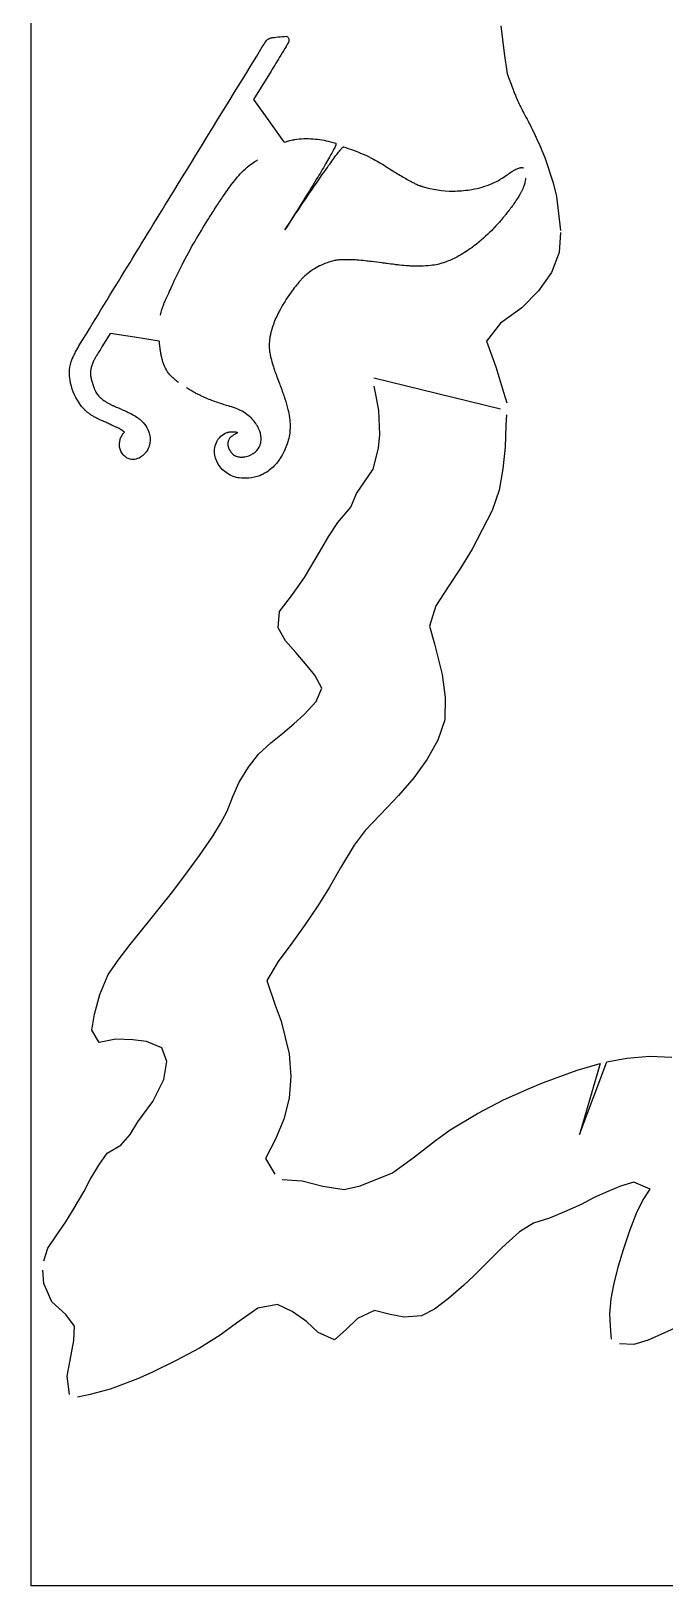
# Model space of a CAD drawing. Extents: x 9 to 156, y 170 to 274.
# Drawn here: x 9 to 32.6, y 170.1 to 228 of the extents above; entities that cross this region are included whole.
import ezdxf

# ---------------------------------------------------------------- set-up
doc = ezdxf.new("R2010")
doc.units = 0
for name, color, linetype in [('40FF', 7, 'CONTINUOUS'), ('BAUBLES', 7, 'CONTINUOUS'), ('BORDER', 7, 'CONTINUOUS')]:
    doc.layers.add(name, color=color, linetype=linetype)

msp = doc.modelspace()

# ---------------------------------------------------------------- linework, layer by layer
at = {"layer": '40FF', "color": 5}
for p, q in [((26.47, 228.171), (26.592, 227.155)), ((26.592, 227.155), (26.711, 226.388)), ((28.11, 223.277), (28.425, 222.329)), ((28.425, 222.329), (28.541, 221.825)), ((28.541, 221.825), (28.691, 220.556)), ((28.691, 220.478), (28.639, 219.732)), ((28.639, 219.732), (28.357, 218.985)), ((28.357, 218.985), (27.877, 218.305)), ((27.877, 218.305), (27.249, 217.675)), ((27.249, 217.675), (26.458, 217.1)), ((26.458, 217.1), (25.931, 216.436)), ((25.931, 216.436), (26.28, 215.477)), ((26.28, 215.477), (26.568, 214.538)), ((21.734, 215.069), (26.456, 213.908)), ((21.829, 214.389), (21.754, 214.752)), ((21.92, 213.855), (21.829, 214.389)), ((26.568, 214.538), (26.692, 214.143)), ((21.965, 212.964), (21.92, 213.855)), ((26.684, 213.694), (26.651, 213.305)), ((26.651, 213.305), (26.627, 212.482)), ((21.917, 212.444), (21.965, 212.964)), ((21.707, 211.665), (21.917, 212.444)), ((26.627, 212.482), (26.55, 211.674)), ((21.391, 211.193), (21.707, 211.665)), ((26.55, 211.674), (26.41, 210.884)), ((20.877, 210.252), (21.091, 210.756)), ((21.091, 210.756), (21.391, 211.193)), ((26.41, 210.884), (26.15, 210.129)), ((20.398, 209.681), (20.877, 210.252)), ((20.059, 209.172), (20.398, 209.681)), ((26.15, 210.129), (25.778, 209.406)), ((19.713, 208.573), (20.059, 209.172)), ((25.778, 209.406), (25.395, 208.687)), ((19.15, 207.634), (19.713, 208.573)), ((25.395, 208.687), (24.962, 207.981)), ((24.962, 207.981), (24.503, 207.284)), ((18.703, 206.995), (19.15, 207.634)), ((24.503, 207.284), (24.051, 206.584)), ((18.226, 206.361), (18.703, 206.995)), ((18.169, 205.756), (18.226, 206.361)), ((24.051, 206.584), (23.811, 205.823)), ((18.449, 205.278), (18.169, 205.756)), ((23.811, 205.823), (23.996, 205.161)), ((18.831, 204.839), (18.449, 205.278)), ((23.996, 205.161), (24.288, 204.025)), ((19.193, 204.421), (18.831, 204.839)), ((19.539, 204.001), (19.193, 204.421)), ((19.796, 203.515), (19.539, 204.001)), ((24.288, 204.025), (24.397, 203.163)), ((19.588, 203.018), (19.796, 203.515)), ((19.138, 202.535), (19.588, 203.018)), ((24.397, 203.163), (24.379, 202.338)), ((18.338, 201.827), (18.759, 202.185)), ((18.759, 202.185), (19.138, 202.535)), ((24.379, 202.338), (24.127, 201.581)), ((17.894, 201.472), (18.338, 201.827)), ((24.127, 201.581), (23.724, 200.867)), ((17.064, 200.565), (17.441, 201.051)), ((17.441, 201.051), (17.894, 201.472)), ((16.715, 200.017), (17.064, 200.565)), ((23.724, 200.867), (23.231, 200.179)), ((16.487, 199.48), (16.715, 200.017)), ((23.231, 200.179), (22.66, 199.514)), ((16.275, 198.936), (16.487, 199.48)), ((22.66, 199.514), (22.239, 199.07)), ((16.029, 198.475), (16.275, 198.936)), ((22.239, 199.07), (21.416, 198.212)), ((15.733, 197.997), (16.029, 198.475)), ((21.416, 198.212), (21.005, 197.671)), ((15.245, 197.277), (15.733, 197.997)), ((21.005, 197.671), (20.489, 196.819)), ((14.625, 196.441), (15.245, 197.277)), ((14.193, 195.879), (14.625, 196.441)), ((20.489, 196.819), (20.081, 196.107)), ((13.787, 195.371), (14.193, 195.879)), ((20.081, 196.107), (19.645, 195.402)), ((13.336, 194.806), (13.787, 195.371)), ((19.645, 195.402), (19.178, 194.707)), ((12.658, 193.969), (13.336, 194.806)), ((19.178, 194.707), (18.686, 194.019)), ((12.247, 193.435), (12.658, 193.969)), ((18.686, 194.019), (18.175, 193.336)), ((11.841, 192.851), (12.247, 193.435)), ((11.529, 192.1), (11.841, 192.851)), ((18.175, 193.336), (17.753, 192.628)), ((17.753, 192.628), (18.059, 191.709)), ((11.324, 191.37), (11.529, 192.1)), ((18.059, 191.709), (18.285, 191.117)), ((11.232, 190.775), (11.324, 191.37)), ((18.285, 191.117), (18.583, 189.898)), ((11.505, 190.32), (11.232, 190.775)), ((12.129, 190.436), (11.505, 190.32)), ((12.761, 190.419), (12.129, 190.436)), ((13.271, 190.351), (12.761, 190.419)), ((13.833, 190.118), (13.271, 190.351)), ((14.02, 189.61), (13.833, 190.118)), ((13.908, 188.946), (14.02, 189.61)), ((18.583, 189.898), (18.641, 189.051)), ((29.317, 189.292), (30.166, 189.535)), ((29.405, 186.895), (30.418, 189.595)), ((30.166, 189.535), (29.405, 186.895)), ((30.418, 189.595), (31.169, 189.737)), ((31.169, 189.737), (32.019, 189.805)), ((32.019, 189.805), (32.839, 189.77)), ((13.5, 188.117), (13.908, 188.946)), ((18.641, 189.051), (18.579, 188.239)), ((27.521, 188.603), (28.059, 188.825)), ((28.059, 188.825), (29.317, 189.292)), ((18.579, 188.239), (18.38, 187.466)), ((25.595, 187.68), (26.569, 188.178)), ((26.569, 188.178), (27.521, 188.603)), ((12.946, 187.363), (13.5, 188.117)), ((24.586, 187.06), (25.595, 187.68)), ((12.654, 186.894), (12.946, 187.363)), ((18.38, 187.466), (18.073, 186.724)), ((24.029, 186.667), (24.586, 187.06)), ((11.806, 186.197), (12.304, 186.497)), ((12.304, 186.497), (12.654, 186.894)), ((18.073, 186.724), (17.704, 186.001)), ((23.248, 186.062), (24.029, 186.667)), ((11.486, 185.753), (11.806, 186.197)), ((17.704, 186.001), (18.051, 185.409)), ((22.428, 185.468), (23.248, 186.062)), ((11.173, 185.221), (11.486, 185.753)), ((21.232, 184.983), (22.428, 185.468)), ((10.538, 184.084), (10.925, 184.755)), ((10.925, 184.755), (11.173, 185.221)), ((18.319, 185.215), (19.061, 185.172)), ((19.061, 185.172), (19.832, 184.968)), ((19.832, 184.968), (20.627, 184.848)), ((20.627, 184.848), (21.232, 184.983)), ((30.459, 184.772), (29.95, 184.541)), ((30.931, 184.967), (30.459, 184.772)), ((31.425, 185.119), (30.931, 184.967)), ((32.033, 184.857), (31.425, 185.119)), ((31.742, 184.422), (32.033, 184.857)), ((29.464, 184.286), (28.842, 184.013)), ((29.95, 184.541), (29.464, 184.286)), ((31.525, 183.957), (31.742, 184.422)), ((9.906, 183.113), (10.264, 183.636)), ((10.264, 183.636), (10.538, 184.084)), ((27.685, 183.596), (27.168, 183.27)), ((28.284, 183.782), (27.685, 183.596)), ((28.842, 184.013), (28.284, 183.782)), ((31.275, 183.321), (31.525, 183.957)), ((9.593, 182.655), (9.906, 183.113)), ((27.168, 183.27), (26.523, 182.681)), ((31.036, 182.604), (31.275, 183.321)), ((9.44, 182.191), (9.593, 182.655)), ((26.523, 182.681), (26.046, 182.216)), ((30.858, 182.006), (31.036, 182.604)), ((9.441, 181.348), (9.408, 181.844)), ((26.046, 182.216), (25.459, 181.631)), ((30.685, 181.296), (30.858, 182.006)), ((9.737, 180.659), (9.441, 181.348)), ((25.073, 181.265), (24.516, 180.781)), ((25.459, 181.631), (25.073, 181.265)), ((30.586, 180.768), (30.685, 181.296)), ((10.256, 180.186), (9.737, 180.659)), ((24.516, 180.781), (23.995, 180.39)), ((30.536, 180.206), (30.586, 180.768)), ((10.581, 179.755), (10.256, 180.186)), ((17.413, 180.426), (16.623, 179.864)), ((18.148, 180.565), (17.413, 180.426)), ((18.697, 180.307), (18.148, 180.565)), ((19.232, 179.932), (18.697, 180.307)), ((21.76, 180.337), (21.129, 180.034)), ((22.345, 180.19), (21.76, 180.337)), ((22.871, 180.093), (22.345, 180.19)), ((23.512, 180.139), (22.871, 180.093)), ((23.995, 180.39), (23.512, 180.139)), ((30.569, 179.571), (30.536, 180.206)), ((10.557, 179.216), (10.581, 179.755)), ((16.623, 179.864), (16.009, 179.416)), ((19.658, 179.522), (19.232, 179.932)), ((20.267, 179.249), (19.658, 179.522)), ((20.7, 179.625), (20.267, 179.249)), ((21.129, 180.034), (20.7, 179.625)), ((30.587, 179.269), (30.569, 179.571)), ((32.574, 179.502), (31.962, 179.228)), ((33.066, 179.73), (32.574, 179.502)), ((10.421, 178.49), (10.557, 179.216)), ((15.241, 178.94), (14.375, 178.47)), ((16.009, 179.416), (15.241, 178.94)), ((31.422, 179.071), (30.892, 179.093)), ((31.962, 179.228), (31.422, 179.071)), ((10.305, 177.891), (10.421, 178.49)), ((14.375, 178.47), (13.465, 178.03)), ((10.401, 177.214), (10.305, 177.891)), ((12.927, 177.796), (12.405, 177.589)), ((13.465, 178.03), (12.927, 177.796)), ((11.173, 177.206), (10.692, 177.113)), ((11.91, 177.414), (11.173, 177.206)), ((12.405, 177.589), (11.91, 177.414))]:
    msp.add_line(p, q, dxfattribs=at)
for points in [[(26.711, 226.388, 0.005005), (26.901, 225.869, 0.00414), (26.993, 225.632, 0.006708), (27.065, 225.458, 0.001967), (27.079, 225.428)], [(27.079, 225.428, 0.010127), (27.182, 225.207, 0.006148), (27.293, 224.99, 0.00172), (27.445, 224.703, -0.003562), (27.558, 224.487, -0.006655), (27.666, 224.268)], [(27.666, 224.268, -0.003201), (27.73, 224.132, -0.001844), (27.801, 223.976, -0.003487), (28.11, 223.277)]]:
    msp.add_lwpolyline(points, format="xyb", dxfattribs=at)
at = {"layer": 'BAUBLES', "color": 1}
for p, q in [((17.712, 227.597), (17.713, 227.596)), ((18.412, 227.784), (18.481, 227.789)), ((18.481, 227.789), (18.5, 227.777)), ((17.906, 226.491), (17.256, 225.43)), ((17.256, 225.43), (17.763, 224.72)), ((17.763, 224.72), (18.331, 223.924)), ((18.331, 223.924), (18.392, 223.839)), ((18.392, 223.839), (18.447, 223.857)), ((11.907, 216.716), (11.629, 216.261)), ((12.824, 216.577), (11.907, 216.716)), ((13.742, 216.439), (12.824, 216.577)), ((13.743, 216.428), (13.742, 216.439))]:
    msp.add_line(p, q, dxfattribs=at)
for points in [[(14.282, 222.017, -0.000675), (17.581, 227.388, -0.000882), (17.712, 227.597)], [(17.713, 227.596, -0.029164), (17.764, 227.651, -0.026018), (17.798, 227.68, -0.023684), (17.822, 227.696, -0.030372), (17.844, 227.709, -0.031874), (17.861, 227.715, -0.008874), (17.865, 227.716)], [(17.865, 227.716, -0.012987), (17.895, 227.723, -0.008177), (17.931, 227.731, -0.007172), (17.988, 227.74, -0.007621), (18.09, 227.754, -0.014832), (18.412, 227.784)], [(18.562, 227.574, -0.046948), (18.558, 227.563, -0.015723), (18.545, 227.539, -0.005755), (18.466, 227.407, -0.000928), (18.271, 227.088, -0.000359), (17.906, 226.491)], [(18.5, 227.777, -0.186152), (18.564, 227.694, -0.073913), (18.572, 227.641, -0.062335), (18.564, 227.582, -0.0075), (18.562, 227.574)], [(20.32, 223.802, -0.208268), (20.325, 223.797, -0.148375), (20.326, 223.775, -0.040574), (20.315, 223.737, -0.024702), (20.278, 223.65, -0.012609), (20.196, 223.488, -0.006317), (20.082, 223.28, -0.003782), (19.941, 223.035, -0.004245), (19.606, 222.473, -0.00328), (19.059, 221.588, -0.002462), (18.422, 220.58)], [(18.422, 220.58, -0.004263), (19.674, 222.431, -0.003323), (20.053, 222.972, -0.00748), (20.366, 223.401, -0.009333), (20.483, 223.549, -0.025387), (20.565, 223.642, -0.044849), (20.591, 223.664, -0.143414), (20.604, 223.67, -0.077822), (20.607, 223.669)], [(18.447, 223.857, -0.009476), (18.477, 223.866, -0.00481), (18.517, 223.877, -0.010668), (18.709, 223.925, -0.004512), (18.75, 223.933, -0.0085), (18.783, 223.94)], [(18.783, 223.94, -0.059947), (19.481, 223.968, -0.045558), (20.119, 223.86, -0.012833), (20.32, 223.802)], [(20.607, 223.669, -0.009342), (20.947, 223.554, -0.034431), (21.725, 223.216, -0.031227), (22.248, 222.898)], [(16.196, 221.933, -0.002927), (16.371, 222.178, -0.011201), (16.592, 222.469, -0.025812), (16.819, 222.728, -0.036272), (17.095, 222.97, -0.015634), (17.305, 223.118, -0.003978), (17.402, 223.182)], [(22.248, 222.898, 0.00174), (22.519, 222.732, 0.006402), (22.935, 222.485, 0.005867), (23.131, 222.376, 0.005935), (23.252, 222.312, 0.003431), (23.309, 222.284)], [(24.766, 222.023, 0.036087), (25.392, 222.085, 0.058722), (26.146, 222.308, 0.025187), (26.418, 222.442)], [(26.418, 222.442, 0.007361), (26.471, 222.473, 0.019229), (26.679, 222.609, 0.004985), (26.712, 222.633)], [(26.712, 222.633, -0.018841), (26.884, 222.752, -0.02001), (26.992, 222.815, -0.024372), (27.076, 222.855, -0.027724), (27.14, 222.876)], [(27.14, 222.876, -0.004122), (27.182, 222.888, -0.007358), (27.201, 222.893, -0.012781), (27.218, 222.896, -0.019316), (27.233, 222.898, -0.066451), (27.263, 222.897, -0.076386), (27.291, 222.888, -0.037729), (27.31, 222.876)], [(27.388, 222.458, -0.028548), (27.369, 222.355, -0.02832), (27.324, 222.208, -0.026659), (27.24, 222.013, -0.010391), (27.191, 221.919)], [(27.398, 222.494, 0.021721), (27.397, 222.492, 0.020094), (27.395, 222.488, 0.01814), (27.394, 222.483, 0.022813), (27.391, 222.473, 0.022602), (27.388, 222.458)], [(10.666, 216.107, -0.008324), (10.813, 216.356, -0.001555), (14.282, 222.017)], [(15.826, 221.381, -0.001908), (15.933, 221.547, -0.004346), (16.07, 221.752, -0.005326), (16.196, 221.933)], [(23.309, 222.284, 0.0054), (23.351, 222.264, 0.023346), (23.438, 222.228, 0.00465), (23.467, 222.218, 0.00305), (23.501, 222.207, 0.0017), (23.54, 222.194)], [(23.54, 222.194, 0.075953), (24.69, 222.022, 0.005716), (24.766, 222.023)], [(27.191, 221.919, -0.007017), (27.173, 221.887, -0.005157), (27.136, 221.824, -0.008194), (27.016, 221.634, -0.004279), (26.992, 221.598, -0.002772), (26.982, 221.584)], [(14.211, 218.478, -0.016553), (14.591, 219.281, -0.013554), (15.074, 220.159, -0.007915), (15.551, 220.949, -0.003087), (15.826, 221.381)], [(26.982, 221.584, -0.013465), (26.741, 221.263, -0.003723), (26.619, 221.112, -0.001489), (26.549, 221.026)], [(26.549, 221.026, -0.014169), (26.275, 220.71, -0.012831), (26.064, 220.493)], [(26.064, 220.493, -0.036329), (25.385, 219.915, -0.035788), (24.829, 219.566, -0.034637), (24.408, 219.379, -0.029743), (24.119, 219.294)], [(20.437, 219.457, 0.031043), (20.265, 219.432, 0.035529), (19.997, 219.356, 0.024185), (19.784, 219.267)], [(20.886, 219.464, 0.017339), (20.534, 219.463, 0.006184), (20.459, 219.459, 0.002492), (20.437, 219.457)], [(22.046, 219.347, 0.002687), (21.649, 219.398, 0.003627), (21.415, 219.425, 0.009908), (21.105, 219.453, 0.009181), (20.886, 219.464)], [(19.784, 219.267, 0.055297), (19.274, 218.953, 0.026674), (19.113, 218.813)], [(23.028, 219.237, -0.011175), (22.691, 219.266, -0.003405), (22.514, 219.286, -0.002755), (22.222, 219.323, -0.001057), (22.046, 219.347)], [(24.119, 219.294, -0.02647), (23.858, 219.25, -0.024293), (23.487, 219.226, -0.014297), (23.187, 219.229, -0.006468), (23.028, 219.237)], [(13.793, 217.404, -0.05536), (13.909, 217.815, -0.0081), (13.946, 217.902, -0.005739), (14.001, 218.023, 0.001006), (14.098, 218.227, 0.006706), (14.211, 218.478)], [(19.113, 218.813, 0.009507), (19.066, 218.765, 0.009583), (18.986, 218.676, 0.021606), (18.652, 218.256)], [(18.652, 218.256, 0.037386), (18.205, 217.535, 0.031813), (17.993, 217.055, 0.03102), (17.888, 216.702, 0.015514), (17.861, 216.559)], [(17.861, 216.559, 0.005928), (17.856, 216.529, 0.006374), (17.85, 216.479, 0.011904), (17.84, 216.357, 0.004932), (17.838, 216.326, 0.007162), (17.837, 216.299)], [(10.398, 215.267, -0.078198), (10.46, 215.658, -0.02396), (10.518, 215.813, -0.015532), (10.584, 215.953, -0.011798), (10.666, 216.107)], [(11.629, 216.261, 0.001541), (11.414, 215.908, 0.002565), (11.357, 215.812, 0.007945), (11.335, 215.774, 0.00475), (11.332, 215.767)], [(13.763, 216.234, -0.003918), (13.761, 216.247, -0.005117), (13.757, 216.281, -0.002713), (13.752, 216.327, -0.001379), (13.746, 216.39, -0.000515), (13.743, 216.428)], [(14.453, 214.898, -0.018168), (14.317, 215.007, -0.06501), (14.05, 215.297, -0.060579), (13.908, 215.568, -0.02072), (13.866, 215.694, -0.016124), (13.832, 215.828, -0.011356), (13.803, 215.971, -0.006927), (13.778, 216.125, -0.002901), (13.763, 216.234)], [(17.837, 216.299, 0.040581), (17.854, 216.04, 0.0117), (17.87, 215.948, 0.006143), (17.884, 215.881, 0.004869), (17.9, 215.809)], [(11.332, 215.767, 0.015132), (11.265, 215.623, 0.020241), (11.223, 215.513, 0.030843), (11.193, 215.404, 0.02357), (11.183, 215.337)], [(17.9, 215.809, 0.020209), (17.983, 215.511, 0.006621), (18.036, 215.356, 0.003925), (18.105, 215.163, 0.001935), (18.198, 214.915)], [(10.956, 213.884, -0.047149), (10.751, 214.136, -0.108108), (10.419, 214.987, -0.038777), (10.398, 215.267)], [(11.183, 215.337, 0.045669), (11.182, 215.186, 0.029), (11.2, 215.055, 0.022173), (11.236, 214.908, 0.016057), (11.291, 214.741, 0.003605), (11.31, 214.689)], [(18.198, 214.915, -0.001175), (18.279, 214.699, -0.00243), (18.338, 214.536, -0.005938), (18.403, 214.348, -0.002061), (18.422, 214.29)], [(11.31, 214.689, 0.004501), (11.325, 214.65, 0.00707), (11.338, 214.618, 0.016934), (11.36, 214.572, 0.013627), (11.378, 214.538, 0.002935), (11.383, 214.529)], [(11.383, 214.529, 0.047595), (11.478, 214.401, 0.039534), (11.605, 214.281, 0.032712), (11.761, 214.171, 0.015945), (11.861, 214.113)], [(15.319, 214.388, -0.004538), (15.192, 214.448, -0.007595), (15.081, 214.505, -0.034923), (14.785, 214.688, -0.003493), (14.752, 214.712)], [(16.341, 214.013, -0.009296), (15.981, 214.126, -0.017217), (15.544, 214.288, -0.011069), (15.319, 214.388)], [(18.422, 214.29, -0.019417), (18.535, 213.895, -0.023751), (18.594, 213.585, -0.0338), (18.618, 213.271, -0.025505), (18.609, 213.078)], [(11.207, 213.683, -0.004413), (11.149, 213.721, -0.008885), (11.101, 213.756, -0.026737), (11.016, 213.826, -0.010633), (10.972, 213.868, -0.002859), (10.956, 213.884)], [(11.653, 213.454, -0.002348), (11.531, 213.509, -0.005036), (11.437, 213.553, -0.008407), (11.361, 213.592, -0.017037), (11.252, 213.654, -0.004347), (11.207, 213.683)], [(11.861, 214.113, 0.014382), (12.001, 214.043, 0.005918), (12.098, 214, 0.002985), (12.186, 213.962, 0.001509), (12.252, 213.934)], [(12.252, 213.934, -0.013909), (12.548, 213.801, -0.009932), (12.704, 213.722, -0.020502), (12.9, 213.608, -0.024004), (13.016, 213.525)], [(16.613, 213.921, 0.016789), (16.475, 213.972, 0.007095), (16.383, 214.001, 0.00204), (16.341, 214.013)], [(17.37, 213.32, 0.08743), (17.06, 213.666, 0.043033), (16.826, 213.821, 0.029093), (16.613, 213.921)], [(11.942, 213.319, 0.005744), (11.859, 213.36, 0.002975), (11.789, 213.392, 0.002156), (11.703, 213.431, 0.000944), (11.653, 213.454)], [(12.071, 213.261, -0.006956), (11.979, 213.301, -0.005228), (11.952, 213.314, -0.00594), (11.942, 213.319)], [(12.322, 213.137, 0.006503), (12.283, 213.16, 0.016334), (12.219, 213.194, 0.00761), (12.174, 213.215, 0.003133), (12.138, 213.232, 0.003019), (12.071, 213.261)], [(12.415, 213.074, 0.022813), (12.384, 213.098, 0.007905), (12.367, 213.109, 0.005838), (12.346, 213.122, 0.004257), (12.322, 213.137)], [(12.445, 213.045, -0.009189), (12.444, 213.046, 0.009274), (12.429, 213.061, 0.010653), (12.415, 213.074)], [(13.016, 213.525, -0.076332), (13.245, 213.277, -0.07642), (13.369, 213.012, -0.068745), (13.403, 212.783)], [(16.298, 213.039, -0.028797), (16.361, 213.053, -0.068928), (16.57, 213.057, -0.015241), (16.607, 213.052)], [(17.512, 212.605, 0.06333), (17.537, 212.773, 0.049115), (17.526, 212.928, 0.043135), (17.483, 213.088, 0.042961), (17.398, 213.273, 0.009913), (17.37, 213.32)], [(18.609, 213.078, -0.033467), (18.564, 212.814, -0.053886), (18.379, 212.296)], [(12.348, 212.27, -0.140127), (12.258, 212.559, -0.034928), (12.262, 212.649)], [(12.262, 212.649, -0.044424), (12.288, 212.785, -0.057129), (12.346, 212.922)], [(12.346, 212.922, -0.014472), (12.366, 212.956, -0.024892), (12.388, 212.986, -0.05192), (12.426, 213.025)], [(12.426, 213.025, 0.01926), (12.438, 213.036, 0.015087), (12.441, 213.04, 0.012095), (12.443, 213.042, 0.019377), (12.444, 213.043, 0.022987), (12.444, 213.044, 0.04016), (12.445, 213.045, 0.052918), (12.445, 213.045, 0.087043), (12.445, 213.045)], [(13.403, 212.783, -0.035902), (13.396, 212.673, -0.054486), (13.349, 212.485, -0.018891), (13.328, 212.435)], [(15.881, 211.965, -0.061179), (15.812, 212.185, -0.089032), (15.81, 212.474, -0.086171), (15.899, 212.721)], [(15.899, 212.721, -0.076593), (16.032, 212.89, -0.106425), (16.266, 213.029, -0.011844), (16.298, 213.039)], [(16.435, 212.885, 0.055036), (16.36, 212.807, 0.088615), (16.307, 212.706, 0.093157), (16.295, 212.594, 0.053352), (16.311, 212.509, 0.015213), (16.32, 212.479)], [(16.604, 212.991, 0.005135), (16.595, 212.986, 0.007503), (16.573, 212.975, 0.019342), (16.479, 212.916, 0.006862), (16.459, 212.902, 0.014687), (16.439, 212.887, 0.004057), (16.435, 212.885)], [(16.65, 213.031, -0.064068), (16.65, 213.026, -0.127044), (16.649, 213.02, -0.05699), (16.646, 213.017, -0.028847), (16.643, 213.014, -0.016906), (16.64, 213.012, -0.012874), (16.637, 213.009, -0.009758), (16.633, 213.007, -0.010665), (16.626, 213.003, -0.006931), (16.618, 212.998, -0.004408), (16.608, 212.993, -0.00114), (16.604, 212.991)], [(16.607, 213.052, -0.004325), (16.616, 213.05, -0.006805), (16.623, 213.049, -0.010322), (16.629, 213.047, -0.015229), (16.634, 213.045, -0.014112), (16.636, 213.044, -0.050846), (16.642, 213.041, -0.126031), (16.648, 213.035, -0.029506), (16.65, 213.032, -0.007976), (16.65, 213.031)], [(16.984, 212.139, 0.117762), (17.314, 212.304, 0.12844), (17.499, 212.564, 0.019078), (17.512, 212.605)], [(12.657, 212.038, -0.048488), (12.581, 212.065, -0.065055), (12.467, 212.137, -0.077008), (12.348, 212.27)], [(13.212, 212.258, -0.055571), (13.084, 212.141, -0.093442), (12.881, 212.043, -0.123535), (12.657, 212.038)], [(13.328, 212.435, -0.012077), (13.321, 212.421, -0.007954), (13.312, 212.405, -0.007454), (13.298, 212.381, -0.017085), (13.249, 212.307, -0.015461), (13.222, 212.27, -0.01057), (13.212, 212.258)], [(16.622, 211.358), (16.622, 211.358, -0.235327), (15.881, 211.965)], [(16.32, 212.479, 0.055356), (16.391, 212.333, 0.034854), (16.437, 212.27, 0.028312), (16.47, 212.236)], [(16.47, 212.236, 0.018379), (16.483, 212.224, 0.020537), (16.512, 212.203, 0.031824), (16.583, 212.162, 0.015546), (16.605, 212.152, 0.003883), (16.609, 212.15)], [(16.609, 212.15, 0.063895), (16.753, 212.12, 0.048412), (16.884, 212.122, 0.032092), (16.984, 212.139)], [(18.211, 212.013, -0.054877), (17.944, 211.711, -0.091215), (17.484, 211.425, -0.071675), (17.079, 211.331)], [(18.379, 212.296, -0.009043), (18.364, 212.268, -0.00506), (18.345, 212.233, -0.012185), (18.251, 212.074, -0.004989), (18.229, 212.04, -0.00883), (18.211, 212.013)], [(17.079, 211.331, -0.054631), (16.714, 211.341, -0.019306), (16.622, 211.358)]]:
    msp.add_lwpolyline(points, format="xyb", dxfattribs=at)
at = {"layer": 'BORDER', "color": 3}
for p, q in [((8.965, 170.083), (8.965, 274.331)), ((156.213, 170.083), (8.965, 170.083))]:
    msp.add_line(p, q, dxfattribs=at)

doc.saveas('drawing.dxf')
